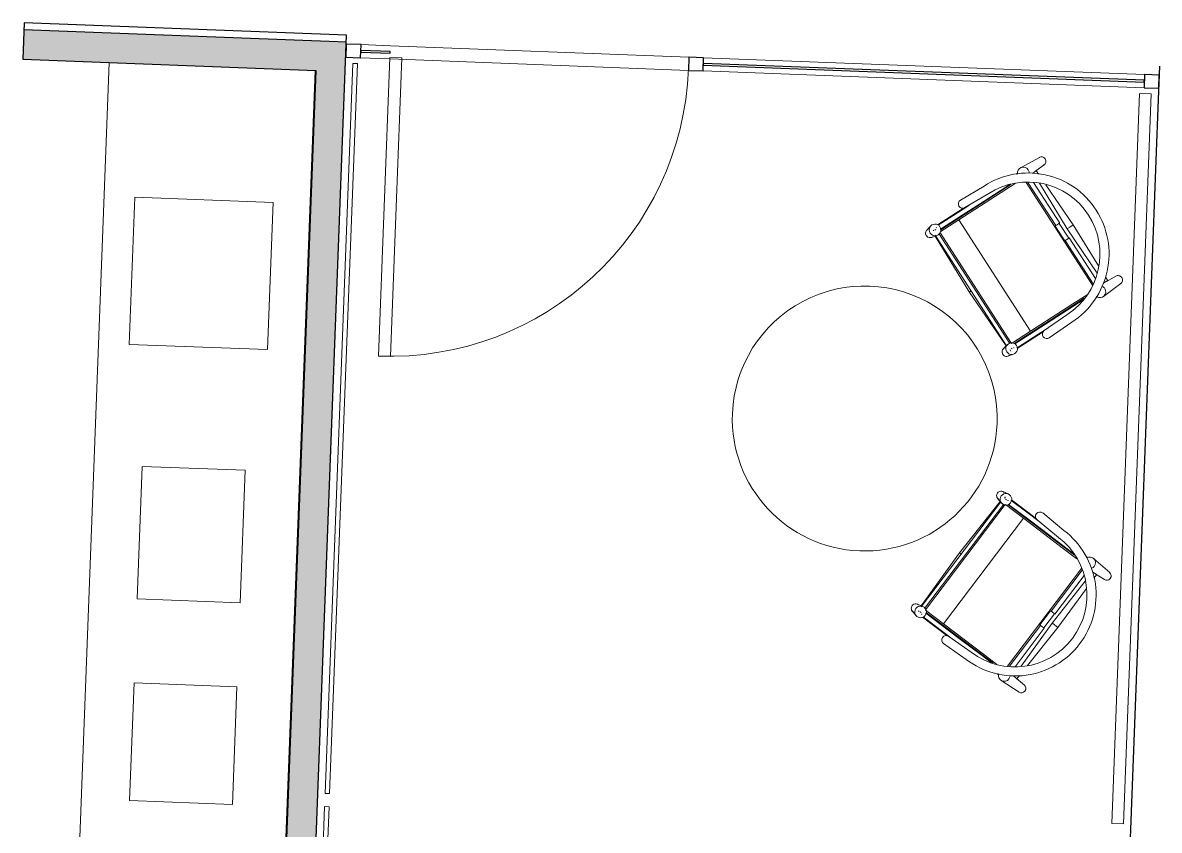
# Model space of a CAD drawing. Header units: millimetres. Extents: x 17567 to 83301, y -4294 to 56331.
# Drawn here: x 32043 to 35905, y 22169 to 24912 of the extents above; entities that cross this region are included whole.
import ezdxf

# ---------------------------------------------------------------- set-up
doc = ezdxf.new("R2010")
doc.units = ezdxf.units.MM
doc.header["$MEASUREMENT"] = 0
for name, color, linetype, lineweight in [('A-DOOR', 33, 'Continuous', 13), ('A-GLAZ-CURT', 52, 'Continuous', 13), ('A-GLAZ-CWMG', 51, 'Continuous', 13), ('A-WALL-PATT', 111, 'Continuous', 13), ('E-ELEC-EQPM', 71, 'Continuous', 13), ('I-FURN', 40, 'Continuous', 13), ('I-WALL', 2, 'Continuous', 13), ('Q-CASE', 33, 'Continuous', 13)]:
    doc.layers.add(name, color=color, linetype=linetype, lineweight=lineweight)

# ---------------------------------------------------------------- blocks, each defined once
blk = doc.blocks.new('BVN_Equipment_Mailing Machine_EX-010 - EX-010_1-3143238-GA PLAN - LEVEL 11')
at = {"layer": 'E-ELEC-EQPM'}
for p, q in [((175, 200), (-175, 200)), ((-175, 200), (-175, -200)), ((175, -200), (175, 200)), ((-175, -200), (175, -200))]:
    blk.add_line(p, q, dxfattribs=at)
blk = doc.blocks.new('BVN_Equipment_Electric Binder_EX-008 - EX-008_1-3144909-GA PLAN - LEVEL 11')
at = {"layer": 'E-ELEC-EQPM'}
for p, q in [((235, 250), (-235, 250)), ((-235, 250), (-235, -250)), ((235, -250), (235, 250)), ((-235, -250), (235, -250))]:
    blk.add_line(p, q, dxfattribs=at)
blk = doc.blocks.new('BVN_Equipment_Manual Binder_EX-007 - EX-007_1-3145735-GA PLAN - LEVEL 11')
at = {"layer": 'E-ELEC-EQPM'}
for p, q in [((175, 225), (-175, 225)), ((-175, 225), (-175, -225)), ((175, -225), (175, 225)), ((-175, -225), (175, -225))]:
    blk.add_line(p, q, dxfattribs=at)
blk = doc.blocks.new('BVN_Resource Bay Bench Storage_EX-026 - EX-026_1-4195213-GA PLAN - LEVEL 11')
at = {"layer": 'Q-CASE'}
for p, q in [((2397.6, 567.6), (-2308.2, 567.6)), ((-2308.2, -132.4), (2397.6, -132.4))]:
    blk.add_line(p, q, dxfattribs=at)
blk = doc.blocks.new('System Panel - Glazed 6mm_Centre-10507647-GA PLAN - LEVEL 11')
at = {"layer": 'A-GLAZ-CURT', "lineweight": 30}
for p, q in [((749.7, 3), (-749.7, 3)), ((-749.7, 3), (-749.7, -3)), ((749.7, -3), (749.7, 3)), ((-749.7, -3), (749.7, -3))]:
    blk.add_line(p, q, dxfattribs=at)
blk = doc.blocks.new('DCW_Door_Solid Swing Single - DCW_Door_Solid Swing Single-9947162-GA PLAN - LEVEL 11')
at = {"layer": 'A-DOOR'}
for p, q in [((-507.5, -17.5), (-507.5, -1032.5)), ((-507.5, -17.5), (-467.5, -17.5)), ((-467.5, -17.5), (-467.5, -1032.5)), ((-507.5, -1032.5), (-467.5, -1032.5))]:
    blk.add_line(p, q, dxfattribs=at)
blk.add_arc((-507.5, -17.5), 1015, 270, 360, dxfattribs=at)
blk = doc.blocks.new('Rectangular Mullion - 25 x 45mm-4275465-GA PLAN - LEVEL 11')
at = {"layer": 'A-GLAZ-CWMG', "lineweight": 30}
for p, q in [((0, 22.5), (-50, 22.5)), ((-50, 22.5), (-50, -22.5)), ((0, -22.5), (0, 22.5)), ((-50, -22.5), (0, -22.5))]:
    blk.add_line(p, q, dxfattribs=at)
blk = doc.blocks.new('Rectangular Mullion - 25 x 45mm-4275466-GA PLAN - LEVEL 11')
at = {"layer": 'A-GLAZ-CWMG', "lineweight": 30}
for p, q in [((-50, 22.5), (0, 22.5)), ((-50, -22.5), (-50, 22.5)), ((0, 22.5), (0, -22.5)), ((0, -22.5), (-50, -22.5))]:
    blk.add_line(p, q, dxfattribs=at)
blk = doc.blocks.new('Rectangular Mullion - 25 x 45mm-10507645-GA PLAN - LEVEL 11')
at = {"layer": 'A-GLAZ-CWMG'}
for p, q in [((-47640.6, 23642.4), (-46141.1, 23642.4)), ((-47640.6, 23597.4), (-46141.1, 23597.4))]:
    blk.add_line(p, q, dxfattribs=at)
blk = doc.blocks.new('Rectangular Mullion - 25 x 45mm-4275460-GA PLAN - LEVEL 11')
at = {"layer": 'A-GLAZ-CWMG', "lineweight": 30}
for p, q in [((-25, 22.5), (25, 22.5)), ((-25, -22.5), (-25, 22.5)), ((25, 22.5), (25, -22.5)), ((25, -22.5), (-25, -22.5))]:
    blk.add_line(p, q, dxfattribs=at)
blk = doc.blocks.new('Rectangular Mullion - 25 x 45mm-9947158-GA PLAN - LEVEL 11')
at = {"layer": 'A-GLAZ-CWMG'}
for p, q in [((-48705.6, 23642.4), (-47690.6, 23642.4)), ((-48705.6, 23597.4), (-47690.6, 23597.4))]:
    blk.add_line(p, q, dxfattribs=at)
blk = doc.blocks.new('Rectangular Mullion - 25 x 45mm-9947154-GA PLAN - LEVEL 11')
at = {"layer": 'A-GLAZ-CWMG'}
for p, q in [((-48805.6, 23642.4), (-48705.6, 23642.4)), ((-48805.6, 23597.4), (-48705.6, 23597.4))]:
    blk.add_line(p, q, dxfattribs=at)
blk = doc.blocks.new('System Panel - Glazed 6mm_Centre-9947156-GA PLAN - LEVEL 11')
at = {"layer": 'A-GLAZ-CURT', "lineweight": 30}
for p, q in [((50, 3), (-50, 3)), ((-50, 3), (-50, -3)), ((50, -3), (50, 3)), ((-50, -3), (50, -3))]:
    blk.add_line(p, q, dxfattribs=at)
blk = doc.blocks.new('Existing Furniture_Meeting Table Round_ET3 - ET3-9711605-GA PLAN - LEVEL 11')
at = {"layer": 'I-FURN'}
for start, end in [(360, 180), (180, 360)]:
    blk.add_arc((49.3, -3000), 450, start, end, dxfattribs=at)
blk = doc.blocks.new('New Furniture_Chairs for Low Team Tables_NC6 - NC6-V108-GA PLAN - LEVEL 11')
at = {"layer": 'I-FURN'}
for p, q in [((-254.6, 238.9), (-259.3, 219.2)), ((-222.1, 225.2), (-225.4, 238.9)), ((225.4, 238.9), (222.1, 225.2)), ((259.3, 219.2), (254.6, 238.9)), ((-250, 198.4), (-250, 93.8)), ((-248, 198.4), (-248, 197.8)), ((-240, 211.9), (-240, 215.9)), ((-230, -85.5), (-230, 198.4)), ((-225, 128.7), (-225, 205.3)), ((-224.4, 205.5), (224.3, 205.5)), ((225, 223.7), (-222.8, 223.7)), ((0, 231), (-222.2, 225.4)), ((-220.7, 219.2), (-222.1, 225.1)), ((222.7, 210.4), (-222, 210.4)), ((222.2, 225.4), (0, 231)), ((0, 230.8), (0, 223.7)), ((222.1, 225.1), (220.7, 219.2)), ((225, 128.7), (225, 204.4)), ((230, 198.4), (230, -85.5)), ((232, 198.4), (232, 197.8)), ((240, 215.9), (240, 211.9)), ((250, 93.8), (250, 198.4)), ((-225, 128.7), (-225, -42.9)), ((225, 128.7), (-225, 128.7)), ((225, -42.9), (225, 128.7)), ((-275, -6.2), (-278.5, 87.1)), ((-248.6, 88.2), (-245, -5.7)), ((245, -5.7), (248.6, 88.2)), ((278.5, 87.1), (275, -6.2)), ((-225, -99.9), (-225, -42.9)), ((225, -42.9), (225, -99.9)), ((-260, -143.7), (-255, -216.7)), ((-250, -119.7), (-250, -125.3)), ((-248, -123.4), (-248, -125.3)), ((207.9, -132.5), (-207.9, -132.5)), ((-30, -137.7), (-204.6, -137.7)), ((-194.5, -153.7), (-30, -153.7)), ((-30, -137.7), (-30, -135.3)), ((-30, -135.3), (30, -135.3)), ((-30, -143.6), (-30, -137.7)), ((-30, -150.5), (-30, -143.6)), ((-30, -153.6), (-30, -150.5)), ((-30, -151.5), (30, -151.5)), ((-30, -153.7), (-30, -153.6)), ((30, -135.3), (30, -137.7)), ((30, -137.7), (30, -143.6)), ((204.6, -137.7), (30, -137.7)), ((30, -143.6), (30, -150.5)), ((30, -150.5), (30, -153.6)), ((30, -153.6), (30, -153.7)), ((30, -153.7), (194.5, -153.7)), ((248, -125.3), (248, -123.4)), ((250, -125.3), (250, -119.7)), ((255, -216.7), (260, -143.7)), ((-225, -216.7), (-222.7, -182.4)), ((-223.3, -185.3), (-207.4, -185.6)), ((-222.5, -180.2), (-221.7, -168.1)), ((0, -165), (-182, -168)), ((-163.7, -186.3), (0, -189)), ((180.5, -169.5), (0, -165)), ((0, -165), (0, -165.8)), ((0, -165.8), (0, -175.1)), ((0, -175.1), (0, -189)), ((0, -189), (165.1, -184.9)), ((208.9, -183.8), (222.9, -183.4)), ((222.1, -170.6), (219.7, -170.5)), ((221.7, -168.1), (222.6, -180.6)), ((222.7, -182.1), (225, -216.7))]:
    blk.add_line(p, q, dxfattribs=at)
at = {"layer": 'I-FURN', "flags": 128}
for points in [[(-248, 197.8), (-248, 109.8), (-248, 73.7)], [(-248, 197.8), (-248, 197.8), (-248, 197.8), (-248, 197.8), (-247.9, 197.8), (-247.9, 197.7), (-247.8, 197.7), (-247.7, 197.6), (-247.6, 197.6), (-247.5, 197.5), (-247.3, 197.4), (-247.2, 197.3), (-247, 197.2), (-246.8, 197.1), (-246.7, 197.1), (-246.4, 197), (-246.3, 197), (-246.1, 196.9)], [(-240, 206.4), (-240.3, 206.5), (-240.7, 206.5), (-240.8, 206.5), (-241.2, 206.5), (-241.4, 206.5), (-241.6, 206.5), (-241.7, 206.5), (-242, 206.6), (-242.2, 206.6), (-242.4, 206.6), (-242.5, 206.6)], [(-232, -79.8), (-232, -37.9), (-232, 49.9), (-232, 137.9), (-232, 197)], [(-222.2, 225.3), (-222.2, 225.4), (-222.2, 225.4), (-222.1, 225.2), (-222.1, 224.9), (-222, 224.6), (-222, 224.4)], [(222, 224.4), (222, 224.5), (222, 224.8), (222.1, 225.1), (222.2, 225.4), (222.2, 225.4), (222.2, 225.4), (222.2, 225.4), (222.2, 225.3)], [(232, 197.8), (232, 109.8), (232, 21.8), (232, -65.8), (232, -79.8)], [(232, 197.8), (232, 197.8), (232, 197.8), (232, 197.8), (232.1, 197.8), (232.1, 197.7), (232.2, 197.7), (232.3, 197.6), (232.4, 197.6), (232.5, 197.5), (232.7, 197.4), (232.8, 197.3), (233, 197.2), (233.2, 197.1), (233.3, 197.1), (233.6, 197), (233.7, 197), (233.9, 196.9)], [(245, 207.2), (244.8, 207.1), (244.6, 207.1), (244.5, 207), (244.3, 207), (244, 206.9), (243.8, 206.9), (243.5, 206.8)], [(248, 73.7), (248, 137.9), (248, 197)], [(-223.3, -184.8), (-223.2, -184.6), (-223, -183.7), (-222.9, -183.2), (-222.9, -182.9), (-222.8, -182.4), (-222.7, -182), (-222.7, -181.7), (-222.7, -181.4), (-222.6, -181), (-222.6, -180.7), (-222.6, -180.5), (-222.5, -180.2), (-222.5, -180), (-222.5, -179.9), (-222.5, -179.6), (-222.5, -179.5), (-222.5, -179.3), (-222.5, -179.1), (-222.5, -178.9), (-222.5, -178.6)], [(222.5, -178.2), (222.5, -178.6), (222.5, -178.8), (222.5, -179), (222.5, -179.3), (222.5, -179.7), (222.5, -179.9), (222.5, -180), (222.5, -180.3), (222.6, -180.6), (222.6, -180.8), (222.6, -181.2), (222.6, -181.5), (222.7, -182)]]:
    blk.add_lwpolyline(points, dxfattribs=at)
at = {"layer": 'I-FURN'}
for centre, radius, start, end in [((-263.5, 87.7), 15, 2.1666, 182.1666), ((263.5, 87.7), 15, 357.8334, 177.8334), ((0, -6.9), 275, 179.8621, 270.0001), ((0, -5.7), 245, 180, 269.9991), ((0, -5.7), 245, 270.0009, 360), ((0, -6.9), 275, 269.9999, 0.1379)]:
    blk.add_arc(centre, radius, start, end, dxfattribs=at)
for centre, major_axis, ratio, start_param, end_param in [((-240, 214.6), (19.8, 0), 0.999107, 1.570796, 4.712389), ((-240, 235.4), (15, 0), 0.999107, 1.570796, 3.29251), ((-240, 235.4), (15, 0), 0.999107, 6.186115, 7.853982), ((-240, 214.6), (19.8, 0), 0.999107, 4.712389, 7.853982), ((240, 214.6), (19.8, 0), 0.999107, 1.570796, 4.712389), ((240, 235.4), (-15, 0), 0.999107, 5.779553, 6.283185), ((240, 235.4), (15, 0), 0.999107, 1.570796, 2.617994), ((240, 235.4), (15, 0), 0.999107, 6.141882, 7.853982), ((240, 214.6), (19.8, 0), 0.999107, 4.712389, 7.853982), ((-240, 235.4), (15, 0), 0.999107, 4.32495, 4.685099), ((240, 235.4), (15, 0), 0.999107, 4.712389, 4.894686), ((240, 235.4), (15, 0), 0.999107, 5.759587, 5.9172), ((-240, -142.4), (20, 0), 0.987314, 1.961494, 4.712389), ((240, -142.4), (-20, 0), 0.987314, 1.570796, 4.321691), ((-240, -142.4), (-20, 0), 0.987314, 1.570796, 2.094395), ((240, -142.4), (20, 0), 0.987314, 4.18879, 4.712389), ((-240, -215.7), (15, 0), 0.987314, 3.141593, 4.712389), ((-240, -215.7), (-15, 0), 0.987314, 1.570796, 3.141593), ((240, -215.7), (15, 0), 0.987314, 3.141593, 4.712389), ((240, -215.7), (-15, 0), 0.987314, 1.570796, 3.141593)]:
    blk.add_ellipse(centre, major_axis=major_axis, ratio=ratio, start_param=start_param, end_param=end_param, dxfattribs=at)
blk = doc.blocks.new('New Furniture_Chairs for Low Team Tables_NC6 - NC6-V109-GA PLAN - LEVEL 11')
at = {"layer": 'I-FURN'}
for p, q in [((-255, 216.7), (-260, 143.7)), ((-222.7, 182.4), (-225, 216.7)), ((225, 216.7), (222.7, 182.1)), ((260, 143.7), (255, 216.7)), ((-207.4, 185.6), (-223.3, 185.3)), ((-221.7, 168.1), (-222.5, 180.2)), ((-182, 168), (0, 165)), ((0, 189), (-163.7, 186.3)), ((165.1, 184.9), (0, 189)), ((0, 189), (0, 175.1)), ((0, 175.1), (0, 165.8)), ((0, 165), (180.5, 169.5)), ((0, 165.8), (0, 165)), ((222.9, 183.4), (208.9, 183.8)), ((219.7, 170.5), (222.1, 170.6)), ((222.6, 180.6), (221.7, 168.1)), ((-250, 125.3), (-250, 119.7)), ((-248, 125.3), (-248, 123.4)), ((-207.9, 132.5), (207.9, 132.5)), ((-204.6, 137.7), (-30, 137.7)), ((-30, 153.7), (-194.5, 153.7)), ((-30, 153.6), (-30, 153.7)), ((-30, 150.5), (-30, 153.6)), ((30, 151.5), (-30, 151.5)), ((-30, 143.6), (-30, 150.5)), ((-30, 137.7), (-30, 143.6)), ((-30, 135.3), (-30, 137.7)), ((30, 135.3), (-30, 135.3)), ((194.5, 153.7), (30, 153.7)), ((30, 153.7), (30, 153.6)), ((30, 153.6), (30, 150.5)), ((30, 150.5), (30, 143.6)), ((30, 143.6), (30, 137.7)), ((30, 137.7), (204.6, 137.7)), ((30, 137.7), (30, 135.3)), ((248, 123.4), (248, 125.3)), ((250, 119.7), (250, 125.3)), ((-230, -198.4), (-230, 85.5)), ((-225, 42.9), (-225, 99.9)), ((225, 99.9), (225, 42.9)), ((230, 85.5), (230, -198.4)), ((-225, 42.9), (-225, -128.7)), ((225, -128.7), (225, 42.9)), ((-275, 6.2), (-278.5, -87.1)), ((-248.6, -88.2), (-245, 5.7)), ((245, 5.7), (248.6, -88.2)), ((278.5, -87.1), (275, 6.2)), ((-250, -93.8), (-250, -198.4)), ((250, -198.1), (250, -93.8)), ((-225, -128.7), (225, -128.7)), ((-225, -205.3), (-225, -128.7)), ((225, -204.4), (225, -128.7)), ((-259.3, -219.2), (-254.6, -238.9)), ((-248, -197.8), (-248, -198.4)), ((-240, -215.9), (-240, -211.9)), ((-225.4, -238.9), (-222.1, -225.2)), ((224.3, -205.5), (-224.4, -205.5)), ((-222.8, -223.7), (225, -223.7)), ((-222.2, -225.4), (0, -231)), ((-222.1, -225.1), (-220.7, -219.2)), ((-222, -210.4), (222.7, -210.4)), ((0, -223.7), (0, -230.8)), ((0, -231), (222.2, -225.4)), ((220.7, -219.2), (222.1, -225.1)), ((222.1, -225.2), (225.4, -238.9)), ((232, -197.8), (232, -198.4)), ((240, -211.9), (240, -215.9)), ((254.6, -238.9), (259.3, -219.2))]:
    blk.add_line(p, q, dxfattribs=at)
at = {"layer": 'I-FURN', "flags": 128}
for points in [[(-222.5, 178.6), (-222.5, 178.7), (-222.5, 179.1), (-222.5, 179.4), (-222.5, 179.6), (-222.5, 180), (-222.5, 180.1), (-222.6, 180.4), (-222.6, 180.7), (-222.6, 180.9), (-222.6, 181.3), (-222.7, 181.7), (-222.7, 181.9), (-222.8, 182.1), (-222.8, 182.4), (-222.9, 182.8), (-222.9, 183), (-223, 183.4), (-223, 183.7), (-223.2, 184.2), (-223.2, 184.7), (-223.3, 184.8)], [(222.7, 181.8), (222.6, 181.4), (222.6, 181.2), (222.6, 180.9), (222.6, 180.6), (222.5, 180.1), (222.5, 179.7), (222.5, 179.5), (222.5, 179.2), (222.5, 178.9), (222.5, 178.8), (222.5, 178.6), (222.5, 178.5), (222.6, 178.2)], [(-232, -197), (-232, -109.8), (-232, -21.8), (-232, 65.8), (-232, 79.8)], [(232, 79.8), (232, 37.9), (232, -49.9), (232, -137.9), (232, -197.8)], [(-248, -73.7), (-248, -137.9), (-248, -197.8)], [(248, -197), (248, -109.8), (248, -73.7)], [(-246.1, -196.9), (-246.4, -197), (-246.6, -197.1), (-246.7, -197.1), (-246.9, -197.2), (-247.1, -197.3), (-247.2, -197.3), (-247.4, -197.4), (-247.5, -197.5), (-247.6, -197.5), (-247.7, -197.6), (-247.8, -197.7), (-247.9, -197.7), (-248, -197.8), (-248, -197.8), (-248, -197.8), (-248, -197.8)], [(-242.5, -206.6), (-242.2, -206.6), (-241.9, -206.5), (-241.7, -206.5), (-241.3, -206.5), (-241.1, -206.5), (-240.9, -206.5), (-240.8, -206.5), (-240.6, -206.5), (-240.4, -206.5), (-240.1, -206.4), (-240, -206.4)], [(-222, -224.4), (-222, -224.5), (-222, -224.8), (-222.1, -225.1), (-222.2, -225.4), (-222.2, -225.4), (-222.2, -225.4), (-222.2, -225.4), (-222.2, -225.3)], [(222.2, -225.3), (222.2, -225.4), (222.2, -225.4), (222.1, -225.2), (222.1, -224.9), (222, -224.6), (222, -224.4)], [(233.9, -196.9), (233.6, -197), (233.4, -197.1), (233.3, -197.1), (233.1, -197.2), (232.9, -197.3), (232.8, -197.3), (232.6, -197.4), (232.5, -197.5), (232.4, -197.5), (232.3, -197.6), (232.2, -197.7), (232.1, -197.7), (232, -197.8), (232, -197.8), (232, -197.8), (232, -197.8)], [(242.5, -206.6), (242.8, -206.7), (243.2, -206.7), (243.4, -206.8), (243.7, -206.8), (243.9, -206.9), (244.1, -206.9), (244.2, -207), (244.5, -207), (244.6, -207.1), (244.9, -207.1), (245, -207.2)]]:
    blk.add_lwpolyline(points, dxfattribs=at)
at = {"layer": 'I-FURN'}
for centre, radius, start, end in [((0, 6.9), 275, 89.9999, 180.1379), ((0, 6.9), 275, 359.8621, 90.0001), ((0, 5.7), 245, 90.0009, 180), ((0, 5.7), 245, 0, 89.9991), ((-263.5, -87.7), 15, 177.8334, 357.8334), ((263.5, -87.7), 15, 182.1666, 2.1666)]:
    blk.add_arc(centre, radius, start, end, dxfattribs=at)
for centre, major_axis, ratio, start_param, end_param in [((-240, 215.7), (-15, 0), 0.987314, 4.712389, 6.283185), ((-240, 215.7), (15, 0), 0.987314, 0, 1.570796), ((240, 215.7), (-15, 0), 0.987314, 4.712389, 6.283185), ((240, 215.7), (15, 0), 0.987314, 0, 1.570796), ((-240, 142.4), (-20, 0), 0.987314, 4.712389, 7.463284), ((-240, 142.4), (20, 0), 0.987314, 1.047198, 1.570796), ((240, 142.4), (-20, 0), 0.987314, 4.712389, 5.235988), ((240, 142.4), (20, 0), 0.987314, 5.103087, 7.853982), ((-240, -214.6), (19.8, 0), 0.999107, 1.570796, 4.712389), ((-240, -235.4), (15, 0), 0.999107, 1.598086, 1.958235), ((-240, -214.6), (19.8, 0), 0.999107, 4.712389, 7.853982), ((240, -214.6), (19.8, 0), 0.999107, 1.570796, 4.712389), ((240, -214.6), (19.8, 0), 0.999107, 0.872665, 1.570796), ((240, -214.6), (19.8, 0), 0.999107, 4.712389, 7.145235), ((240, -235.4), (15, 0), 0.999107, 1.3885, 1.570796), ((240, -235.4), (15, 0), 0.999107, 0.365985, 0.523599), ((-240, -235.4), (15, 0), 0.999107, 2.990675, 4.712389), ((-240, -235.4), (15, 0), 0.999107, 4.712389, 6.380255), ((240, -235.4), (15, 0), 0.999107, 3.141593, 3.645225), ((240, -235.4), (15, 0), 0.999107, 3.665191, 4.712389), ((240, -235.4), (15, 0), 0.999107, 4.712389, 6.424489)]:
    blk.add_ellipse(centre, major_axis=major_axis, ratio=ratio, start_param=start_param, end_param=end_param, dxfattribs=at)

msp = doc.modelspace()

# ---------------------------------------------------------------- hatches: boundary and pattern name
at = {"layer": 'A-WALL-PATT'}
for points in [[(33139.1, 24746.8), (32043, 24788.6), (32046.5, 24881.8), (32046.8, 24888.5), (33142.9, 24846.7)], [(32959.8, 20044.4), (32859.9, 20048.2), (33039.2, 24750.6), (33139.1, 24746.8)]]:
    msp.add_hatch(color=256, dxfattribs=at).paths.add_polyline_path(points)

# ---------------------------------------------------------------- linework, layer by layer
at = {"layer": 'I-WALL', "lineweight": 30}
for p, q in [((32047.7, 24912.5), (32043, 24788.6)), ((33143.8, 24870.7), (32047.7, 24912.5)), ((33142.9, 24846.7), (32046.8, 24888.5)), ((32959.8, 20044.4), (33143.8, 24870.7)), ((32043, 24788.6), (33039.2, 24750.6)), ((35906.3, 24765.3), (35900.9, 24623.5)), ((33039.2, 24750.6), (32859.9, 20048.2)), ((35900.4, 24623.5), (35721.8, 19939.1)), ((35900.9, 24623.5), (35900.4, 24623.5))]:
    msp.add_line(p, q, dxfattribs=at)
at = {"layer": 'I-WALL'}
for p, q in [((33070.6, 22294.6), (33165.2, 24774.1)), ((33180.2, 24773.6), (33085.6, 22294)), ((33180.2, 24773.6), (33165.2, 24774.1)), ((35743.7, 22192.7), (35838.2, 24672.2)), ((35878.2, 24670.7), (35783.7, 22191.2)), ((35838.2, 24672.2), (35878.2, 24670.7)), ((33085.6, 22294), (33070.6, 22294.6)), ((32985.6, 20063.4), (33068.9, 22249.6)), ((33083.9, 22249.1), (33000.6, 20062.9)), ((33083.9, 22249.1), (33068.9, 22249.6)), ((35743.7, 22192.7), (35783.7, 22191.2))]:
    msp.add_line(p, q, dxfattribs=at)

# ---------------------------------------------------------------- block references
at = {"layer": 'A-DOOR', "rotation": 357.816525054261}
msp.add_blockref('DCW_Door_Solid Swing Single - DCW_Door_Solid Swing Single-9947162-GA PLAN - LEVEL 11', (33798.8, 24792.5), dxfattribs=at)
at = {"layer": 'A-GLAZ-CURT', "rotation": 177.8165250542611}
for name, p in [('System Panel - Glazed 6mm_Centre-9947156-GA PLAN - LEVEL 11', (33241.8, 24813.8)), ('System Panel - Glazed 6mm_Centre-10507647-GA PLAN - LEVEL 11', (35105.1, 24742.7))]:
    msp.add_blockref(name, p, dxfattribs=at)
at = {"layer": 'A-GLAZ-CWMG', "extrusion": (0, 0, -1), "rotation": 2.183474945738967}
for name, p in [('Rectangular Mullion - 25 x 45mm-4275466-GA PLAN - LEVEL 11', (-33141.8, 24817.6)), ('Rectangular Mullion - 25 x 45mm-4275460-GA PLAN - LEVEL 11', (-34331, 24772.2))]:
    msp.add_blockref(name, p, dxfattribs=at)
at = {"layer": 'A-GLAZ-CWMG', "rotation": 357.816525054261}
for name, p in [('Rectangular Mullion - 25 x 45mm-9947154-GA PLAN - LEVEL 11', (81062, -646.5)), ('Rectangular Mullion - 25 x 45mm-9947158-GA PLAN - LEVEL 11', (81062, -646.5)), ('Rectangular Mullion - 25 x 45mm-10507645-GA PLAN - LEVEL 11', (81062, -646.5)), ('Rectangular Mullion - 25 x 45mm-4275465-GA PLAN - LEVEL 11', (35904.3, 24712.2))]:
    msp.add_blockref(name, p, dxfattribs=at)
at = {"layer": 'E-ELEC-EQPM', "rotation": 357.816525054261}
for name, p in [('BVN_Equipment_Electric Binder_EX-008 - EX-008_1-3144909-GA PLAN - LEVEL 11', (32649.3, 24060.8)), ('BVN_Equipment_Manual Binder_EX-007 - EX-007_1-3145735-GA PLAN - LEVEL 11', (32615.5, 23173.9)), ('BVN_Equipment_Mailing Machine_EX-010 - EX-010_1-3143238-GA PLAN - LEVEL 11', (32588.4, 22463.2))]:
    msp.add_blockref(name, p, dxfattribs=at)
at = {"layer": 'I-FURN'}
for name, p, rotation in [('New Furniture_Chairs for Low Team Tables_NC6 - NC6-V108-GA PLAN - LEVEL 11', (35453.9, 24123.4), 122.8165250542608), ('Existing Furniture_Meeting Table Round_ET3 - ET3-9711605-GA PLAN - LEVEL 11', (34969.4, 26567.8), 357.816525054261), ('New Furniture_Chairs for Low Team Tables_NC6 - NC6-V109-GA PLAN - LEVEL 11', (35410.1, 22972.6), 232.8165250542613)]:
    msp.add_blockref(name, p, dxfattribs=dict(at, rotation=rotation))
at = {"layer": 'Q-CASE', "rotation": 267.8165250542608}
msp.add_blockref('BVN_Resource Bay Bench Storage_EX-026 - EX-026_1-4195213-GA PLAN - LEVEL 11', (32381.5, 22465.8), dxfattribs=at)

doc.saveas('drawing.dxf')
